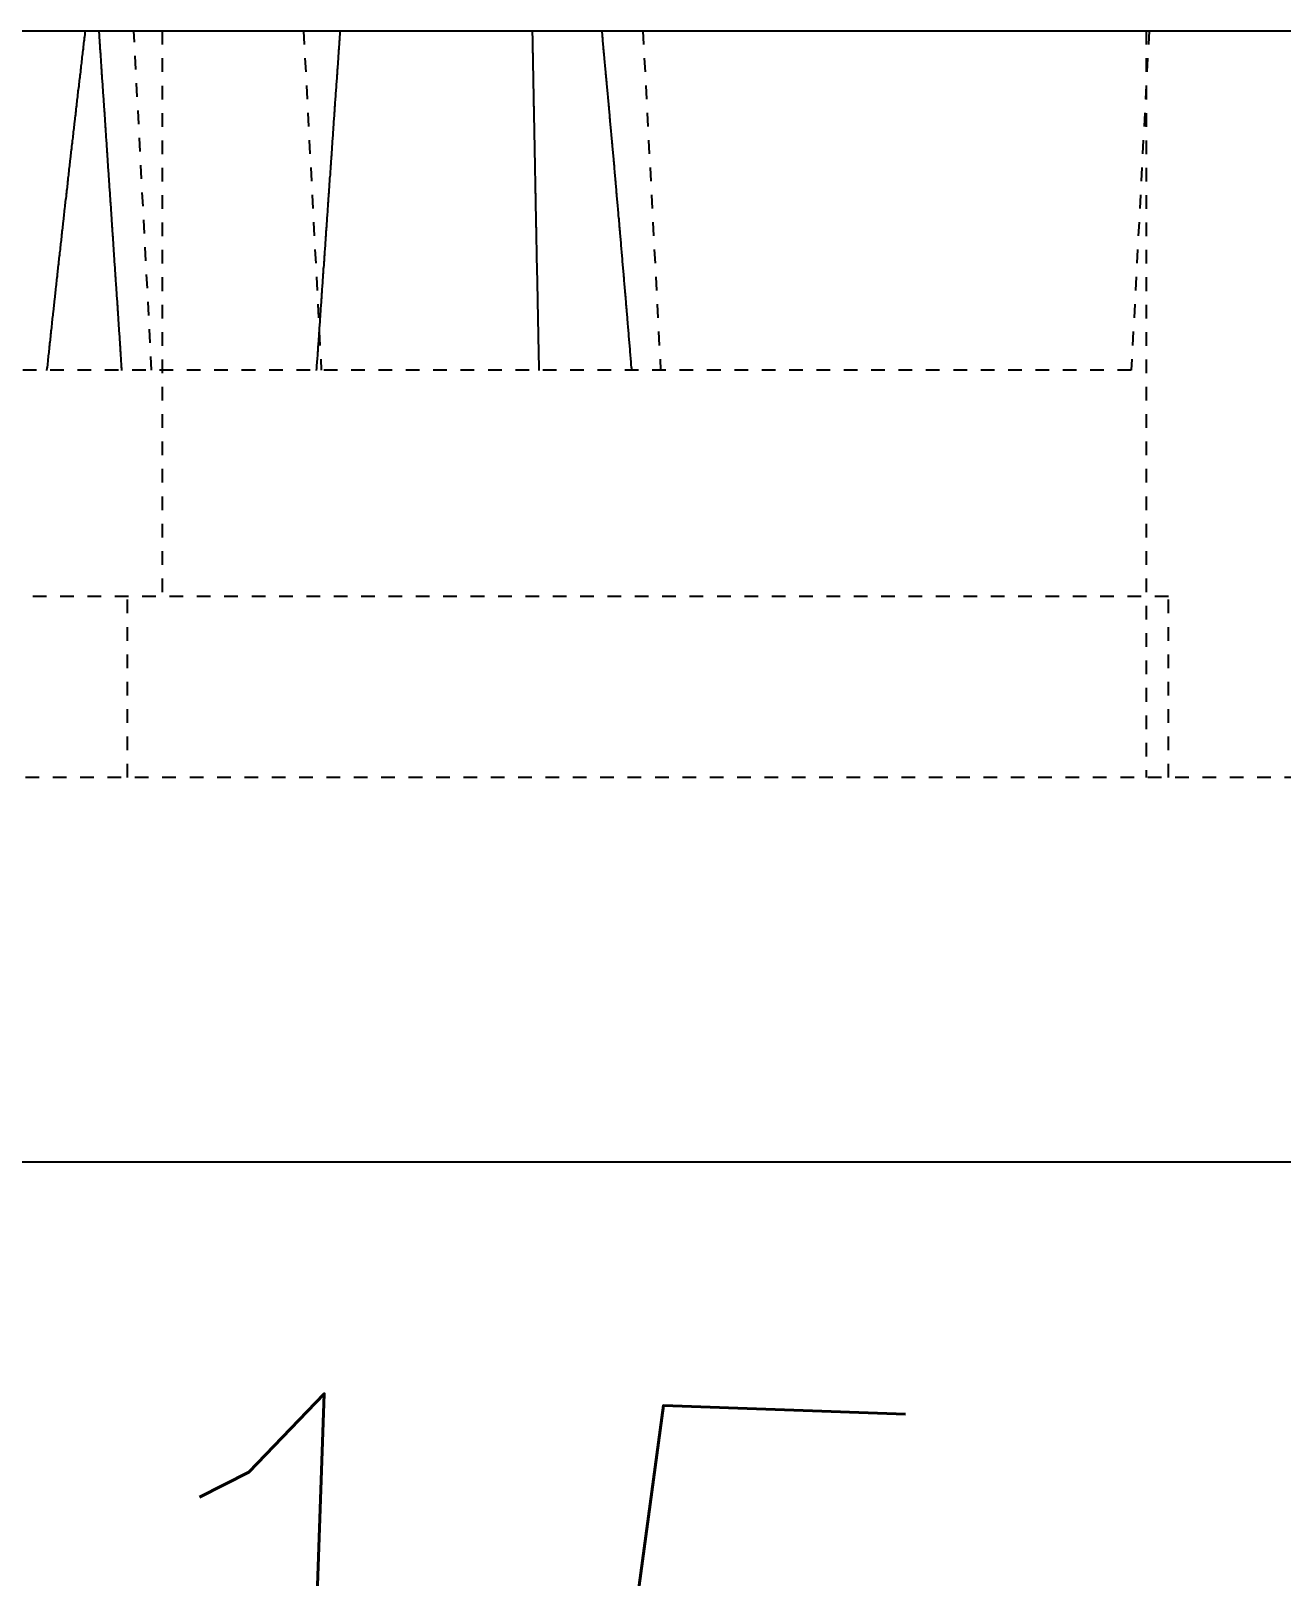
# Model space of a CAD drawing. Extents: x -268 to 907, y 393 to 1224.
# Drawn here: x -117.12 to -106.06, y 1040.96 to 1054.63 of the extents above; entities that cross this region are included whole.
import ezdxf

# ---------------------------------------------------------------- set-up
doc = ezdxf.new("R2010")
doc.units = 0
doc.header["$LTSCALE"] = 1.21
doc.header["$MEASUREMENT"] = 0
doc.linetypes.add('HIDDEN', pattern=[0.2, 0.1, -0.1])
doc.layers.get('0').update_dxf_attribs({"linetype": 'CONTINUOUS'})
doc.layers.get('DEFPOINTS').update_dxf_attribs({"linetype": 'CONTINUOUS'})
doc.layers.add('DEFAULT_2', color=8, linetype='HIDDEN')
doc.layers.add('DIM', color=82, linetype='CONTINUOUS')
doc.styles.get("Standard").update_dxf_attribs({"font": 'txt', "bigfont": 'gbcbig.shx'})
doc.styles.add('TXT', font='txt.shx', dxfattribs={"bigfont": 'gbcbig.shx'})
doc.dimstyles.get("Standard").update_dxf_attribs({"dimtxt": 0.18, "dimasz": 0.18, "dimexe": 0.18, "dimexo": 0.0625, "dimgap": 0.09, "dimtad": 0, "dimtih": 1, "dimtoh": 1, "dimdec": 4, "dimzin": 0, "dimdsep": 46, "dimtxsty": 'Standard', "dimcen": 0.09, "dimadec": 0, "dimazin": 0, "dimtfac": 1, "dimtdec": 4, "dimtofl": 0, "dimtmove": 0, "dimatfit": 3, "dimfxl": 0, "dimtolj": 1, "dimtzin": 0, "dimarcsym": 0})

# ---------------------------------------------------------------- blocks, each defined once
blk = doc.blocks.new('_CLOSEDBLANK')
at = {"color": 0, "linetype": 'ByBlock'}
for p, q in [((-1, 0.1667), (0, 0)), ((-1, 0.1667), (-1, -0.1667)), ((0, 0), (-1, -0.1667))]:
    blk.add_line(p, q, dxfattribs=at)
blk = doc.blocks.new('*U4')
at = {"layer": 'DIM', "color": 0, "style": 'TXT'}
blk.add_text('191.7', height=5, dxfattribs=at).set_placement((-7248.312, 5775.16))
blk = doc.blocks.new('*D3')
at = {"layer": 'DEFPOINTS', "color": 0}
for p in [(-7337.187, 5790.932), (-7145.488, 5790.932), (-7145.488, 5777.66)]:
    blk.add_point(p, dxfattribs=at)
at = {"layer": 'DIM', "color": 3}
for p, q in [((-7337.187, 5790.632), (-7337.187, 5777.36)), ((-7145.488, 5790.632), (-7145.488, 5777.36)), ((-7335.187, 5777.66), (-7248.972, 5777.66)), ((-7147.488, 5777.66), (-7230.985, 5777.66))]:
    blk.add_line(p, q, dxfattribs=at)
at = {"layer": 'DIM', "color": 0}
blk.add_blockref('*U4', (0, 0), dxfattribs=at)
at = {"layer": 'DIM', "color": 3, "xscale": 2, "yscale": 2, "zscale": 2, "rotation": 180}
blk.add_blockref('_CLOSEDBLANK', (-7337.187, 5777.66), dxfattribs=at)
at = {"layer": 'DIM', "color": 3, "xscale": 2, "yscale": 2, "zscale": 2}
blk.add_blockref('_CLOSEDBLANK', (-7145.488, 5777.66), dxfattribs=at)
blk = doc.blocks.new('*U16')
at = {"layer": 'DIM', "color": 0, "style": 'TXT'}
blk.add_text('2.15', height=5, rotation=358, dxfattribs=at).set_placement((-7330.609, 5784.195))
blk = doc.blocks.new('*D15')
at = {"layer": 'DEFPOINTS', "color": 0}
for p in [(-7337.184, 5791.007), (-7335.037, 5790.932), (-7337.326, 5786.931)]:
    blk.add_point(p, dxfattribs=at)
at = {"layer": 'DIM', "color": 3}
for p, q in [((-7337.194, 5790.708), (-7337.337, 5786.631)), ((-7335.047, 5790.633), (-7335.189, 5786.556)), ((-7339.325, 5787.001), (-7341.324, 5787.07)), ((-7333.18, 5786.786), (-7331.181, 5786.716))]:
    blk.add_line(p, q, dxfattribs=at)
at = {"layer": 'DIM', "color": 0}
blk.add_blockref('*U16', (0, 0), dxfattribs=at)
at = {"layer": 'DIM', "color": 3, "xscale": 2, "yscale": 2, "zscale": 2}
for p, rotation in [((-7337.326, 5786.931), 358.0000000105759), ((-7335.179, 5786.856), 178.0000000105758)]:
    blk.add_blockref('_CLOSEDBLANK', p, dxfattribs=dict(at, rotation=rotation))

msp = doc.modelspace()

# ---------------------------------------------------------------- linework, layer by layer
at = {"color": 7, "linetype": 'Continuous'}
for p, q in [((-129.70826, 1054.63089), (61.29199, 1054.63089)), ((61.64119, 1044.63105), (-130.05746, 1044.63105))]:
    msp.add_line(p, q, dxfattribs=at)
at = {"layer": 'DEFAULT_2', "color": 8, "linetype": 'HIDDEN'}
for p, q in [((-116.05091, 1051.63089), (-116.20813, 1054.63089)), ((-115.95813, 1054.63089), (-115.95813, 1049.63092)), ((-114.70813, 1054.63089), (-114.55091, 1051.63089)), ((-111.70813, 1054.63089), (-111.55091, 1051.63089)), ((-107.2328, 1054.63089), (-107.39002, 1051.63089)), ((-107.25746, 1054.63089), (-107.25746, 1048.03089)), ((-107.39002, 1051.63089), (-127.55048, 1051.63089)), ((-107.05948, 1049.63092), (-127.7328, 1049.63092)), ((-116.26481, 1048.03089), (-116.26481, 1049.63092)), ((-107.05948, 1048.03089), (-107.05948, 1049.63092)), ((59.37241, 1048.03089), (-127.78867, 1048.03089))]:
    msp.add_line(p, q, dxfattribs=at)
at = {"layer": 'DEFAULT_2', "color": 8}
for points in [[(-116.639, 1054.63, 0), (-116.641, 1054.62, 0), (-116.643, 1054.6, 0), (-116.644, 1054.58, 0), (-116.646, 1054.57, 0), (-116.648, 1054.55, 0), (-116.65, 1054.54, 0), (-116.652, 1054.52, 0), (-116.654, 1054.51, 0), (-116.656, 1054.49, 0), (-116.657, 1054.47, 0), (-116.659, 1054.46, 0), (-116.661, 1054.44, 0), (-116.663, 1054.43, 0), (-116.665, 1054.41, 0), (-116.667, 1054.4, 0), (-116.668, 1054.38, 0), (-116.67, 1054.36, 0), (-116.672, 1054.35, 0), (-116.674, 1054.33, 0), (-116.676, 1054.32, 0), (-116.678, 1054.3, 0), (-116.679, 1054.29, 0), (-116.681, 1054.27, 0), (-116.683, 1054.25, 0), (-116.685, 1054.24, 0), (-116.687, 1054.22, 0), (-116.689, 1054.21, 0), (-116.691, 1054.19, 0), (-116.692, 1054.18, 0), (-116.694, 1054.16, 0), (-116.696, 1054.14, 0), (-116.698, 1054.13, 0), (-116.7, 1054.11, 0), (-116.702, 1054.1, 0), (-116.703, 1054.08, 0), (-116.705, 1054.07, 0), (-116.707, 1054.05, 0), (-116.709, 1054.03, 0), (-116.711, 1054.02, 0), (-116.713, 1054, 0), (-116.714, 1053.99, 0), (-116.716, 1053.97, 0), (-116.718, 1053.96, 0), (-116.72, 1053.94, 0), (-116.722, 1053.92, 0), (-116.724, 1053.91, 0), (-116.725, 1053.89, 0), (-116.727, 1053.88, 0), (-116.729, 1053.86, 0), (-116.731, 1053.85, 0), (-116.733, 1053.83, 0), (-116.735, 1053.81, 0), (-116.736, 1053.8, 0), (-116.738, 1053.78, 0), (-116.74, 1053.77, 0), (-116.742, 1053.75, 0), (-116.744, 1053.74, 0), (-116.745, 1053.72, 0), (-116.747, 1053.7, 0), (-116.749, 1053.69, 0), (-116.751, 1053.67, 0), (-116.753, 1053.66, 0), (-116.755, 1053.64, 0), (-116.756, 1053.63, 0), (-116.758, 1053.61, 0), (-116.76, 1053.59, 0), (-116.762, 1053.58, 0), (-116.764, 1053.56, 0), (-116.765, 1053.55, 0), (-116.767, 1053.53, 0), (-116.769, 1053.52, 0), (-116.771, 1053.5, 0), (-116.773, 1053.48, 0), (-116.774, 1053.47, 0), (-116.776, 1053.45, 0), (-116.778, 1053.44, 0), (-116.78, 1053.42, 0), (-116.782, 1053.41, 0), (-116.783, 1053.39, 0), (-116.785, 1053.37, 0), (-116.787, 1053.36, 0), (-116.789, 1053.34, 0), (-116.791, 1053.33, 0), (-116.792, 1053.31, 0), (-116.794, 1053.3, 0), (-116.796, 1053.28, 0), (-116.798, 1053.26, 0), (-116.799, 1053.25, 0), (-116.801, 1053.23, 0), (-116.803, 1053.22, 0), (-116.805, 1053.2, 0), (-116.807, 1053.19, 0), (-116.808, 1053.17, 0), (-116.81, 1053.15, 0), (-116.812, 1053.14, 0), (-116.814, 1053.12, 0), (-116.815, 1053.11, 0), (-116.817, 1053.09, 0), (-116.819, 1053.08, 0), (-116.821, 1053.06, 0), (-116.823, 1053.04, 0), (-116.824, 1053.03, 0), (-116.826, 1053.01, 0), (-116.828, 1053, 0), (-116.83, 1052.98, 0), (-116.831, 1052.97, 0), (-116.833, 1052.95, 0), (-116.835, 1052.93, 0), (-116.837, 1052.92, 0), (-116.838, 1052.9, 0), (-116.84, 1052.89, 0), (-116.842, 1052.87, 0), (-116.844, 1052.86, 0), (-116.845, 1052.84, 0), (-116.847, 1052.83, 0), (-116.849, 1052.81, 0), (-116.851, 1052.79, 0), (-116.852, 1052.78, 0), (-116.854, 1052.76, 0), (-116.856, 1052.75, 0), (-116.858, 1052.73, 0), (-116.859, 1052.72, 0), (-116.861, 1052.7, 0), (-116.863, 1052.68, 0), (-116.865, 1052.67, 0), (-116.866, 1052.65, 0), (-116.868, 1052.64, 0), (-116.87, 1052.62, 0), (-116.872, 1052.61, 0), (-116.873, 1052.59, 0), (-116.875, 1052.57, 0), (-116.877, 1052.56, 0), (-116.879, 1052.54, 0), (-116.88, 1052.53, 0), (-116.882, 1052.51, 0), (-116.884, 1052.5, 0), (-116.886, 1052.48, 0), (-116.887, 1052.46, 0), (-116.889, 1052.45, 0), (-116.891, 1052.43, 0), (-116.893, 1052.42, 0), (-116.894, 1052.4, 0), (-116.896, 1052.39, 0), (-116.898, 1052.37, 0), (-116.9, 1052.35, 0), (-116.901, 1052.34, 0), (-116.903, 1052.32, 0), (-116.905, 1052.31, 0), (-116.906, 1052.29, 0), (-116.908, 1052.28, 0), (-116.91, 1052.26, 0), (-116.912, 1052.24, 0), (-116.913, 1052.23, 0), (-116.915, 1052.21, 0), (-116.917, 1052.2, 0), (-116.919, 1052.18, 0), (-116.92, 1052.17, 0), (-116.922, 1052.15, 0), (-116.924, 1052.13, 0), (-116.925, 1052.12, 0), (-116.927, 1052.1, 0), (-116.929, 1052.09, 0), (-116.931, 1052.07, 0), (-116.932, 1052.06, 0), (-116.934, 1052.04, 0), (-116.936, 1052.02, 0), (-116.937, 1052.01, 0), (-116.939, 1051.99, 0), (-116.941, 1051.98, 0), (-116.943, 1051.96, 0), (-116.944, 1051.95, 0), (-116.946, 1051.93, 0), (-116.948, 1051.91, 0), (-116.949, 1051.9, 0), (-116.951, 1051.88, 0), (-116.953, 1051.87, 0), (-116.955, 1051.85, 0), (-116.956, 1051.84, 0), (-116.958, 1051.82, 0), (-116.96, 1051.8, 0), (-116.961, 1051.79, 0), (-116.963, 1051.77, 0), (-116.965, 1051.76, 0), (-116.967, 1051.74, 0), (-116.968, 1051.73, 0), (-116.97, 1051.71, 0), (-116.972, 1051.69, 0), (-116.973, 1051.68, 0), (-116.975, 1051.66, 0), (-116.977, 1051.65, 0), (-116.979, 1051.63, 0)], [(-116.518, 1054.63, 0), (-116.517, 1054.62, 0), (-116.516, 1054.6, 0), (-116.515, 1054.58, 0), (-116.514, 1054.57, 0), (-116.513, 1054.55, 0), (-116.512, 1054.54, 0), (-116.511, 1054.52, 0), (-116.51, 1054.51, 0), (-116.509, 1054.49, 0), (-116.508, 1054.47, 0), (-116.506, 1054.46, 0), (-116.505, 1054.44, 0), (-116.504, 1054.43, 0), (-116.503, 1054.41, 0), (-116.502, 1054.4, 0), (-116.501, 1054.38, 0), (-116.5, 1054.36, 0), (-116.499, 1054.35, 0), (-116.498, 1054.33, 0), (-116.497, 1054.32, 0), (-116.496, 1054.3, 0), (-116.495, 1054.29, 0), (-116.494, 1054.27, 0), (-116.493, 1054.25, 0), (-116.492, 1054.24, 0), (-116.491, 1054.22, 0), (-116.49, 1054.21, 0), (-116.488, 1054.19, 0), (-116.487, 1054.18, 0), (-116.486, 1054.16, 0), (-116.485, 1054.14, 0), (-116.484, 1054.13, 0), (-116.483, 1054.11, 0), (-116.482, 1054.1, 0), (-116.481, 1054.08, 0), (-116.48, 1054.07, 0), (-116.479, 1054.05, 0), (-116.478, 1054.03, 0), (-116.477, 1054.02, 0), (-116.476, 1054, 0), (-116.475, 1053.99, 0), (-116.474, 1053.97, 0), (-116.473, 1053.96, 0), (-116.472, 1053.94, 0), (-116.47, 1053.92, 0), (-116.469, 1053.91, 0), (-116.468, 1053.89, 0), (-116.467, 1053.88, 0), (-116.466, 1053.86, 0), (-116.465, 1053.85, 0), (-116.464, 1053.83, 0), (-116.463, 1053.81, 0), (-116.462, 1053.8, 0), (-116.461, 1053.78, 0), (-116.46, 1053.77, 0), (-116.459, 1053.75, 0), (-116.458, 1053.74, 0), (-116.457, 1053.72, 0), (-116.456, 1053.7, 0), (-116.455, 1053.69, 0), (-116.454, 1053.67, 0), (-116.452, 1053.66, 0), (-116.451, 1053.64, 0), (-116.45, 1053.63, 0), (-116.449, 1053.61, 0), (-116.448, 1053.59, 0), (-116.447, 1053.58, 0), (-116.446, 1053.56, 0), (-116.445, 1053.55, 0), (-116.444, 1053.53, 0), (-116.443, 1053.52, 0), (-116.442, 1053.5, 0), (-116.441, 1053.48, 0), (-116.44, 1053.47, 0), (-116.439, 1053.45, 0), (-116.438, 1053.44, 0), (-116.437, 1053.42, 0), (-116.436, 1053.41, 0), (-116.434, 1053.39, 0), (-116.433, 1053.37, 0), (-116.432, 1053.36, 0), (-116.431, 1053.34, 0), (-116.43, 1053.33, 0), (-116.429, 1053.31, 0), (-116.428, 1053.3, 0), (-116.427, 1053.28, 0), (-116.426, 1053.26, 0), (-116.425, 1053.25, 0), (-116.424, 1053.23, 0), (-116.423, 1053.22, 0), (-116.422, 1053.2, 0), (-116.421, 1053.19, 0), (-116.42, 1053.17, 0), (-116.419, 1053.15, 0), (-116.418, 1053.14, 0), (-116.417, 1053.12, 0), (-116.415, 1053.11, 0), (-116.414, 1053.09, 0), (-116.413, 1053.08, 0), (-116.412, 1053.06, 0), (-116.411, 1053.04, 0), (-116.41, 1053.03, 0), (-116.409, 1053.01, 0), (-116.408, 1053, 0), (-116.407, 1052.98, 0), (-116.406, 1052.97, 0), (-116.405, 1052.95, 0), (-116.404, 1052.93, 0), (-116.403, 1052.92, 0), (-116.402, 1052.9, 0), (-116.401, 1052.89, 0), (-116.4, 1052.87, 0), (-116.399, 1052.86, 0), (-116.398, 1052.84, 0), (-116.396, 1052.82, 0), (-116.395, 1052.81, 0), (-116.394, 1052.79, 0), (-116.393, 1052.78, 0), (-116.392, 1052.76, 0), (-116.391, 1052.75, 0), (-116.39, 1052.73, 0), (-116.389, 1052.71, 0), (-116.388, 1052.7, 0), (-116.387, 1052.68, 0), (-116.386, 1052.67, 0), (-116.385, 1052.65, 0), (-116.384, 1052.64, 0), (-116.383, 1052.62, 0), (-116.382, 1052.6, 0), (-116.381, 1052.59, 0), (-116.38, 1052.57, 0), (-116.379, 1052.56, 0), (-116.377, 1052.54, 0), (-116.376, 1052.53, 0), (-116.375, 1052.51, 0), (-116.374, 1052.49, 0), (-116.373, 1052.48, 0), (-116.372, 1052.46, 0), (-116.371, 1052.45, 0), (-116.37, 1052.43, 0), (-116.369, 1052.42, 0), (-116.368, 1052.4, 0), (-116.367, 1052.38, 0), (-116.366, 1052.37, 0), (-116.365, 1052.35, 0), (-116.364, 1052.34, 0), (-116.363, 1052.32, 0), (-116.362, 1052.31, 0), (-116.361, 1052.29, 0), (-116.36, 1052.27, 0), (-116.359, 1052.26, 0), (-116.357, 1052.24, 0), (-116.356, 1052.23, 0), (-116.355, 1052.21, 0), (-116.354, 1052.2, 0), (-116.353, 1052.18, 0), (-116.352, 1052.16, 0), (-116.351, 1052.15, 0), (-116.35, 1052.13, 0), (-116.349, 1052.12, 0), (-116.348, 1052.1, 0), (-116.347, 1052.09, 0), (-116.346, 1052.07, 0), (-116.345, 1052.05, 0), (-116.344, 1052.04, 0), (-116.343, 1052.02, 0), (-116.342, 1052.01, 0), (-116.341, 1051.99, 0), (-116.34, 1051.98, 0), (-116.339, 1051.96, 0), (-116.337, 1051.95, 0), (-116.336, 1051.93, 0), (-116.335, 1051.91, 0), (-116.334, 1051.9, 0), (-116.333, 1051.88, 0), (-116.332, 1051.87, 0), (-116.331, 1051.85, 0), (-116.33, 1051.84, 0), (-116.329, 1051.82, 0), (-116.328, 1051.8, 0), (-116.327, 1051.79, 0), (-116.326, 1051.77, 0), (-116.325, 1051.76, 0), (-116.324, 1051.74, 0), (-116.323, 1051.73, 0), (-116.322, 1051.71, 0), (-116.321, 1051.69, 0), (-116.32, 1051.68, 0), (-116.319, 1051.66, 0), (-116.317, 1051.65, 0), (-116.316, 1051.63, 0)], [(-114.386, 1054.63, 0), (-114.387, 1054.62, 0), (-114.388, 1054.6, 0), (-114.389, 1054.58, 0), (-114.39, 1054.57, 0), (-114.391, 1054.55, 0), (-114.392, 1054.54, 0), (-114.393, 1054.52, 0), (-114.394, 1054.51, 0), (-114.395, 1054.49, 0), (-114.397, 1054.47, 0), (-114.398, 1054.46, 0), (-114.399, 1054.44, 0), (-114.4, 1054.43, 0), (-114.401, 1054.41, 0), (-114.402, 1054.4, 0), (-114.403, 1054.38, 0), (-114.404, 1054.36, 0), (-114.405, 1054.35, 0), (-114.406, 1054.33, 0), (-114.408, 1054.32, 0), (-114.409, 1054.3, 0), (-114.41, 1054.29, 0), (-114.411, 1054.27, 0), (-114.412, 1054.25, 0), (-114.413, 1054.24, 0), (-114.414, 1054.22, 0), (-114.415, 1054.21, 0), (-114.416, 1054.19, 0), (-114.417, 1054.18, 0), (-114.419, 1054.16, 0), (-114.42, 1054.14, 0), (-114.421, 1054.13, 0), (-114.422, 1054.11, 0), (-114.423, 1054.1, 0), (-114.424, 1054.08, 0), (-114.425, 1054.07, 0), (-114.426, 1054.05, 0), (-114.427, 1054.03, 0), (-114.428, 1054.02, 0), (-114.43, 1054, 0), (-114.431, 1053.99, 0), (-114.432, 1053.97, 0), (-114.433, 1053.96, 0), (-114.434, 1053.94, 0), (-114.435, 1053.92, 0), (-114.436, 1053.91, 0), (-114.437, 1053.89, 0), (-114.438, 1053.88, 0), (-114.439, 1053.86, 0), (-114.44, 1053.85, 0), (-114.442, 1053.83, 0), (-114.443, 1053.81, 0), (-114.444, 1053.8, 0), (-114.445, 1053.78, 0), (-114.446, 1053.77, 0), (-114.447, 1053.75, 0), (-114.448, 1053.74, 0), (-114.449, 1053.72, 0), (-114.45, 1053.7, 0), (-114.451, 1053.69, 0), (-114.453, 1053.67, 0), (-114.454, 1053.66, 0), (-114.455, 1053.64, 0), (-114.456, 1053.63, 0), (-114.457, 1053.61, 0), (-114.458, 1053.59, 0), (-114.459, 1053.58, 0), (-114.46, 1053.56, 0), (-114.461, 1053.55, 0), (-114.462, 1053.53, 0), (-114.464, 1053.52, 0), (-114.465, 1053.5, 0), (-114.466, 1053.48, 0), (-114.467, 1053.47, 0), (-114.468, 1053.45, 0), (-114.469, 1053.44, 0), (-114.47, 1053.42, 0), (-114.471, 1053.41, 0), (-114.472, 1053.39, 0), (-114.473, 1053.37, 0), (-114.474, 1053.36, 0), (-114.476, 1053.34, 0), (-114.477, 1053.33, 0), (-114.478, 1053.31, 0), (-114.479, 1053.3, 0), (-114.48, 1053.28, 0), (-114.481, 1053.26, 0), (-114.482, 1053.25, 0), (-114.483, 1053.23, 0), (-114.484, 1053.22, 0), (-114.485, 1053.2, 0), (-114.487, 1053.19, 0), (-114.488, 1053.17, 0), (-114.489, 1053.15, 0), (-114.49, 1053.14, 0), (-114.491, 1053.12, 0), (-114.492, 1053.11, 0), (-114.493, 1053.09, 0), (-114.494, 1053.08, 0), (-114.495, 1053.06, 0), (-114.496, 1053.04, 0), (-114.497, 1053.03, 0), (-114.499, 1053.01, 0), (-114.5, 1053, 0), (-114.501, 1052.98, 0), (-114.502, 1052.97, 0), (-114.503, 1052.95, 0), (-114.504, 1052.93, 0), (-114.505, 1052.92, 0), (-114.506, 1052.9, 0), (-114.507, 1052.89, 0), (-114.508, 1052.87, 0), (-114.51, 1052.86, 0), (-114.511, 1052.84, 0), (-114.512, 1052.82, 0), (-114.513, 1052.81, 0), (-114.514, 1052.79, 0), (-114.515, 1052.78, 0), (-114.516, 1052.76, 0), (-114.517, 1052.75, 0), (-114.518, 1052.73, 0), (-114.519, 1052.71, 0), (-114.52, 1052.7, 0), (-114.522, 1052.68, 0), (-114.523, 1052.67, 0), (-114.524, 1052.65, 0), (-114.525, 1052.64, 0), (-114.526, 1052.62, 0), (-114.527, 1052.6, 0), (-114.528, 1052.59, 0), (-114.529, 1052.57, 0), (-114.53, 1052.56, 0), (-114.531, 1052.54, 0), (-114.533, 1052.53, 0), (-114.534, 1052.51, 0), (-114.535, 1052.49, 0), (-114.536, 1052.48, 0), (-114.537, 1052.46, 0), (-114.538, 1052.45, 0), (-114.539, 1052.43, 0), (-114.54, 1052.42, 0), (-114.541, 1052.4, 0), (-114.542, 1052.38, 0), (-114.543, 1052.37, 0), (-114.545, 1052.35, 0), (-114.546, 1052.34, 0), (-114.547, 1052.32, 0), (-114.548, 1052.31, 0), (-114.549, 1052.29, 0), (-114.55, 1052.27, 0), (-114.551, 1052.26, 0), (-114.552, 1052.24, 0), (-114.553, 1052.23, 0), (-114.554, 1052.21, 0), (-114.556, 1052.2, 0), (-114.557, 1052.18, 0), (-114.558, 1052.16, 0), (-114.559, 1052.15, 0), (-114.56, 1052.13, 0), (-114.561, 1052.12, 0), (-114.562, 1052.1, 0), (-114.563, 1052.09, 0), (-114.564, 1052.07, 0), (-114.565, 1052.05, 0), (-114.566, 1052.04, 0), (-114.568, 1052.02, 0), (-114.569, 1052.01, 0), (-114.57, 1051.99, 0), (-114.571, 1051.98, 0), (-114.572, 1051.96, 0), (-114.573, 1051.95, 0), (-114.574, 1051.93, 0), (-114.575, 1051.91, 0), (-114.576, 1051.9, 0), (-114.577, 1051.88, 0), (-114.578, 1051.87, 0), (-114.58, 1051.85, 0), (-114.581, 1051.84, 0), (-114.582, 1051.82, 0), (-114.583, 1051.8, 0), (-114.584, 1051.79, 0), (-114.585, 1051.77, 0), (-114.586, 1051.76, 0), (-114.587, 1051.74, 0), (-114.588, 1051.73, 0), (-114.589, 1051.71, 0), (-114.591, 1051.69, 0), (-114.592, 1051.68, 0), (-114.593, 1051.66, 0), (-114.594, 1051.65, 0), (-114.595, 1051.63, 0)], [(-112.625, 1051.63, 0), (-112.625, 1051.65, 0), (-112.626, 1051.66, 0), (-112.626, 1051.68, 0), (-112.626, 1051.69, 0), (-112.626, 1051.71, 0), (-112.627, 1051.73, 0), (-112.627, 1051.74, 0), (-112.627, 1051.76, 0), (-112.628, 1051.77, 0), (-112.628, 1051.79, 0), (-112.628, 1051.8, 0), (-112.629, 1051.82, 0), (-112.629, 1051.84, 0), (-112.629, 1051.85, 0), (-112.63, 1051.87, 0), (-112.63, 1051.88, 0), (-112.63, 1051.9, 0), (-112.63, 1051.91, 0), (-112.631, 1051.93, 0), (-112.631, 1051.95, 0), (-112.631, 1051.96, 0), (-112.632, 1051.98, 0), (-112.632, 1051.99, 0), (-112.632, 1052.01, 0), (-112.633, 1052.02, 0), (-112.633, 1052.04, 0), (-112.633, 1052.05, 0), (-112.634, 1052.07, 0), (-112.634, 1052.09, 0), (-112.634, 1052.1, 0), (-112.634, 1052.12, 0), (-112.635, 1052.13, 0), (-112.635, 1052.15, 0), (-112.635, 1052.16, 0), (-112.636, 1052.18, 0), (-112.636, 1052.2, 0), (-112.636, 1052.21, 0), (-112.637, 1052.23, 0), (-112.637, 1052.24, 0), (-112.637, 1052.26, 0), (-112.638, 1052.27, 0), (-112.638, 1052.29, 0), (-112.638, 1052.31, 0), (-112.638, 1052.32, 0), (-112.639, 1052.34, 0), (-112.639, 1052.35, 0), (-112.639, 1052.37, 0), (-112.64, 1052.38, 0), (-112.64, 1052.4, 0), (-112.64, 1052.42, 0), (-112.641, 1052.43, 0), (-112.641, 1052.45, 0), (-112.641, 1052.46, 0), (-112.642, 1052.48, 0), (-112.642, 1052.49, 0), (-112.642, 1052.51, 0), (-112.642, 1052.53, 0), (-112.643, 1052.54, 0), (-112.643, 1052.56, 0), (-112.643, 1052.57, 0), (-112.644, 1052.59, 0), (-112.644, 1052.6, 0), (-112.644, 1052.62, 0), (-112.645, 1052.64, 0), (-112.645, 1052.65, 0), (-112.645, 1052.67, 0), (-112.646, 1052.68, 0), (-112.646, 1052.7, 0), (-112.646, 1052.71, 0), (-112.646, 1052.73, 0), (-112.647, 1052.75, 0), (-112.647, 1052.76, 0), (-112.647, 1052.78, 0), (-112.648, 1052.79, 0), (-112.648, 1052.81, 0), (-112.648, 1052.82, 0), (-112.649, 1052.84, 0), (-112.649, 1052.86, 0), (-112.649, 1052.87, 0), (-112.649, 1052.89, 0), (-112.65, 1052.9, 0), (-112.65, 1052.92, 0), (-112.65, 1052.93, 0), (-112.651, 1052.95, 0), (-112.651, 1052.97, 0), (-112.651, 1052.98, 0), (-112.652, 1053, 0), (-112.652, 1053.01, 0), (-112.652, 1053.03, 0), (-112.653, 1053.04, 0), (-112.653, 1053.06, 0), (-112.653, 1053.08, 0), (-112.653, 1053.09, 0), (-112.654, 1053.11, 0), (-112.654, 1053.12, 0), (-112.654, 1053.14, 0), (-112.655, 1053.15, 0), (-112.655, 1053.17, 0), (-112.655, 1053.19, 0), (-112.656, 1053.2, 0), (-112.656, 1053.22, 0), (-112.656, 1053.23, 0), (-112.657, 1053.25, 0), (-112.657, 1053.26, 0), (-112.657, 1053.28, 0), (-112.657, 1053.3, 0), (-112.658, 1053.31, 0), (-112.658, 1053.33, 0), (-112.658, 1053.34, 0), (-112.659, 1053.36, 0), (-112.659, 1053.37, 0), (-112.659, 1053.39, 0), (-112.66, 1053.41, 0), (-112.66, 1053.42, 0), (-112.66, 1053.44, 0), (-112.66, 1053.45, 0), (-112.661, 1053.47, 0), (-112.661, 1053.48, 0), (-112.661, 1053.5, 0), (-112.662, 1053.52, 0), (-112.662, 1053.53, 0), (-112.662, 1053.55, 0), (-112.663, 1053.56, 0), (-112.663, 1053.58, 0), (-112.663, 1053.59, 0), (-112.664, 1053.61, 0), (-112.664, 1053.63, 0), (-112.664, 1053.64, 0), (-112.664, 1053.66, 0), (-112.665, 1053.67, 0), (-112.665, 1053.69, 0), (-112.665, 1053.7, 0), (-112.666, 1053.72, 0), (-112.666, 1053.74, 0), (-112.666, 1053.75, 0), (-112.667, 1053.77, 0), (-112.667, 1053.78, 0), (-112.667, 1053.8, 0), (-112.667, 1053.81, 0), (-112.668, 1053.83, 0), (-112.668, 1053.85, 0), (-112.668, 1053.86, 0), (-112.669, 1053.88, 0), (-112.669, 1053.89, 0), (-112.669, 1053.91, 0), (-112.67, 1053.92, 0), (-112.67, 1053.94, 0), (-112.67, 1053.96, 0), (-112.671, 1053.97, 0), (-112.671, 1053.99, 0), (-112.671, 1054, 0), (-112.671, 1054.02, 0), (-112.672, 1054.03, 0), (-112.672, 1054.05, 0), (-112.672, 1054.07, 0), (-112.673, 1054.08, 0), (-112.673, 1054.1, 0), (-112.673, 1054.11, 0), (-112.674, 1054.13, 0), (-112.674, 1054.14, 0), (-112.674, 1054.16, 0), (-112.674, 1054.18, 0), (-112.675, 1054.19, 0), (-112.675, 1054.21, 0), (-112.675, 1054.22, 0), (-112.676, 1054.24, 0), (-112.676, 1054.25, 0), (-112.676, 1054.27, 0), (-112.677, 1054.29, 0), (-112.677, 1054.3, 0), (-112.677, 1054.32, 0), (-112.678, 1054.33, 0), (-112.678, 1054.35, 0), (-112.678, 1054.36, 0), (-112.678, 1054.38, 0), (-112.679, 1054.4, 0), (-112.679, 1054.41, 0), (-112.679, 1054.43, 0), (-112.68, 1054.44, 0), (-112.68, 1054.46, 0), (-112.68, 1054.47, 0), (-112.681, 1054.49, 0), (-112.681, 1054.51, 0), (-112.681, 1054.52, 0), (-112.681, 1054.54, 0), (-112.682, 1054.55, 0), (-112.682, 1054.57, 0), (-112.682, 1054.58, 0), (-112.683, 1054.6, 0), (-112.683, 1054.62, 0), (-112.683, 1054.63, 0)], [(-111.806, 1051.63, 0), (-111.807, 1051.65, 0), (-111.808, 1051.66, 0), (-111.81, 1051.68, 0), (-111.811, 1051.69, 0), (-111.812, 1051.71, 0), (-111.814, 1051.73, 0), (-111.815, 1051.74, 0), (-111.816, 1051.76, 0), (-111.818, 1051.77, 0), (-111.819, 1051.79, 0), (-111.82, 1051.8, 0), (-111.821, 1051.82, 0), (-111.823, 1051.84, 0), (-111.824, 1051.85, 0), (-111.825, 1051.87, 0), (-111.827, 1051.88, 0), (-111.828, 1051.9, 0), (-111.829, 1051.91, 0), (-111.831, 1051.93, 0), (-111.832, 1051.95, 0), (-111.833, 1051.96, 0), (-111.835, 1051.98, 0), (-111.836, 1051.99, 0), (-111.837, 1052.01, 0), (-111.839, 1052.02, 0), (-111.84, 1052.04, 0), (-111.841, 1052.06, 0), (-111.843, 1052.07, 0), (-111.844, 1052.09, 0), (-111.845, 1052.1, 0), (-111.847, 1052.12, 0), (-111.848, 1052.13, 0), (-111.849, 1052.15, 0), (-111.851, 1052.17, 0), (-111.852, 1052.18, 0), (-111.853, 1052.2, 0), (-111.855, 1052.21, 0), (-111.856, 1052.23, 0), (-111.857, 1052.24, 0), (-111.858, 1052.26, 0), (-111.86, 1052.28, 0), (-111.861, 1052.29, 0), (-111.862, 1052.31, 0), (-111.864, 1052.32, 0), (-111.865, 1052.34, 0), (-111.866, 1052.35, 0), (-111.868, 1052.37, 0), (-111.869, 1052.39, 0), (-111.87, 1052.4, 0), (-111.872, 1052.42, 0), (-111.873, 1052.43, 0), (-111.874, 1052.45, 0), (-111.876, 1052.46, 0), (-111.877, 1052.48, 0), (-111.878, 1052.5, 0), (-111.88, 1052.51, 0), (-111.881, 1052.53, 0), (-111.882, 1052.54, 0), (-111.884, 1052.56, 0), (-111.885, 1052.57, 0), (-111.887, 1052.59, 0), (-111.888, 1052.61, 0), (-111.889, 1052.62, 0), (-111.891, 1052.64, 0), (-111.892, 1052.65, 0), (-111.893, 1052.67, 0), (-111.895, 1052.68, 0), (-111.896, 1052.7, 0), (-111.897, 1052.71, 0), (-111.899, 1052.73, 0), (-111.9, 1052.75, 0), (-111.901, 1052.76, 0), (-111.903, 1052.78, 0), (-111.904, 1052.79, 0), (-111.905, 1052.81, 0), (-111.907, 1052.82, 0), (-111.908, 1052.84, 0), (-111.909, 1052.86, 0), (-111.911, 1052.87, 0), (-111.912, 1052.89, 0), (-111.914, 1052.9, 0), (-111.915, 1052.92, 0), (-111.916, 1052.93, 0), (-111.918, 1052.95, 0), (-111.919, 1052.97, 0), (-111.92, 1052.98, 0), (-111.922, 1053, 0), (-111.923, 1053.01, 0), (-111.924, 1053.03, 0), (-111.926, 1053.04, 0), (-111.927, 1053.06, 0), (-111.929, 1053.08, 0), (-111.93, 1053.09, 0), (-111.931, 1053.11, 0), (-111.933, 1053.12, 0), (-111.934, 1053.14, 0), (-111.935, 1053.15, 0), (-111.937, 1053.17, 0), (-111.938, 1053.19, 0), (-111.94, 1053.2, 0), (-111.941, 1053.22, 0), (-111.942, 1053.23, 0), (-111.944, 1053.25, 0), (-111.945, 1053.26, 0), (-111.947, 1053.28, 0), (-111.948, 1053.3, 0), (-111.949, 1053.31, 0), (-111.951, 1053.33, 0), (-111.952, 1053.34, 0), (-111.953, 1053.36, 0), (-111.955, 1053.37, 0), (-111.956, 1053.39, 0), (-111.958, 1053.41, 0), (-111.959, 1053.42, 0), (-111.96, 1053.44, 0), (-111.962, 1053.45, 0), (-111.963, 1053.47, 0), (-111.965, 1053.48, 0), (-111.966, 1053.5, 0), (-111.967, 1053.52, 0), (-111.969, 1053.53, 0), (-111.97, 1053.55, 0), (-111.972, 1053.56, 0), (-111.973, 1053.58, 0), (-111.974, 1053.59, 0), (-111.976, 1053.61, 0), (-111.977, 1053.63, 0), (-111.979, 1053.64, 0), (-111.98, 1053.66, 0), (-111.982, 1053.67, 0), (-111.983, 1053.69, 0), (-111.984, 1053.7, 0), (-111.986, 1053.72, 0), (-111.987, 1053.74, 0), (-111.989, 1053.75, 0), (-111.99, 1053.77, 0), (-111.991, 1053.78, 0), (-111.993, 1053.8, 0), (-111.994, 1053.81, 0), (-111.996, 1053.83, 0), (-111.997, 1053.85, 0), (-111.999, 1053.86, 0), (-112, 1053.88, 0), (-112.001, 1053.89, 0), (-112.003, 1053.91, 0), (-112.004, 1053.92, 0), (-112.006, 1053.94, 0), (-112.007, 1053.96, 0), (-112.009, 1053.97, 0), (-112.01, 1053.99, 0), (-112.011, 1054, 0), (-112.013, 1054.02, 0), (-112.014, 1054.03, 0), (-112.016, 1054.05, 0), (-112.017, 1054.07, 0), (-112.019, 1054.08, 0), (-112.02, 1054.1, 0), (-112.022, 1054.11, 0), (-112.023, 1054.13, 0), (-112.024, 1054.14, 0), (-112.026, 1054.16, 0), (-112.027, 1054.18, 0), (-112.029, 1054.19, 0), (-112.03, 1054.21, 0), (-112.032, 1054.22, 0), (-112.033, 1054.24, 0), (-112.034, 1054.25, 0), (-112.036, 1054.27, 0), (-112.037, 1054.29, 0), (-112.039, 1054.3, 0), (-112.04, 1054.32, 0), (-112.042, 1054.33, 0), (-112.043, 1054.35, 0), (-112.045, 1054.36, 0), (-112.046, 1054.38, 0), (-112.048, 1054.4, 0), (-112.049, 1054.41, 0), (-112.05, 1054.43, 0), (-112.052, 1054.44, 0), (-112.053, 1054.46, 0), (-112.055, 1054.47, 0), (-112.056, 1054.49, 0), (-112.058, 1054.51, 0), (-112.059, 1054.52, 0), (-112.061, 1054.54, 0), (-112.062, 1054.55, 0), (-112.063, 1054.57, 0), (-112.065, 1054.58, 0), (-112.066, 1054.6, 0), (-112.068, 1054.62, 0), (-112.069, 1054.63, 0)]]:
    msp.add_polyline3d(points, dxfattribs=at)

# ---------------------------------------------------------------- dimensions: what is measured, and where the dimension line sits
at = {"layer": 'DIM', "color": 0}
dim = msp.add_linear_dim(base=(-130.19719, 1040.62957), p1=(-127.9074, 1044.63105), p2=(-130.05484, 1044.70604), angle=178, dimstyle='Standard', dxfattribs=at)
dim.commit()
dim.dimension.update_dxf_attribs({"geometry": '*D15', "text_midpoint": (-116.72999, 1040.15929), "dimtype": 129, "insert": (7207.12916, -4746.30129)})
dim = msp.add_linear_dim(base=(61.641193, 1031.359006), p1=(-130.057459, 1044.631045), p2=(61.641193, 1044.631045), dimstyle='Standard', dxfattribs=at)
dim.commit()
dim.dimension.update_dxf_attribs({"geometry": '*D3', "text_midpoint": (-32.849045, 1031.359006), "dimtype": 128, "insert": (7207.129158, -4746.301286)})

doc.saveas('drawing.dxf')
